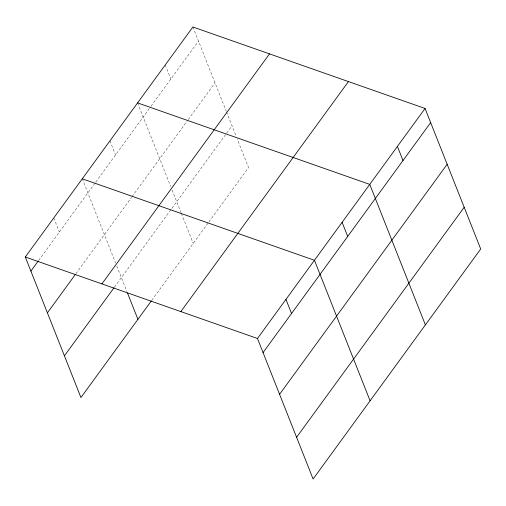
<?xml version="1.0" encoding="UTF-8"?>
<svg xmlns="http://www.w3.org/2000/svg" width="506" height="506" viewBox="0 0 506 506"><rect width="100%" height="100%" fill="white"/><g stroke="black" fill="none" stroke-linecap="round" stroke-linejoin="round"><path stroke-width="0.38" stroke-dasharray="2.53 1.9" d="M38.703 260.407L95.248 182.799M95.71 182.166L150.554 106.892M151.016 106.26L198.485 41.112M75.894 273.74L131.579 197.315M132.041 196.682L187.346 120.776M188.27 119.511L214.999 82.826M114.514 287.073L232.02 125.804M151.749 300.349L208.434 222.551M208.896 221.913L248.535 167.518L237.232 138.973M192.9 26.995L226.252 111.231M226.536 111.965L236.074 136.051M165.241 64.945L170.832 79.062M137.588 102.901L170.655 186.41M172.097 190.054L181.059 212.684M181.35 213.418L193.229 243.424M109.935 140.851L115.526 154.969M82.282 178.801L115.634 263.044M116.791 265.96L126.911 291.519M53.794 217.909L59.379 232.026"/><path stroke-width="0.76" d="M25.3 257.01L192.9 26.995L425.065 108.467L480.7 248.99L313.1 479.005L257.465 338.482L25.3 257.01L80.935 397.533L151.288 300.981M30.891 271.127L38.241 261.039M47.406 312.841L75.438 274.372M101.915 283.898L269.515 53.876M64.42 355.819L114.052 287.705M180.851 311.595L348.451 81.58M257.465 338.482L425.065 108.467M263.057 352.6L430.65 122.585M279.571 394.313L447.165 164.298M296.586 437.292L464.185 207.277M137.588 102.901L369.753 184.374L425.394 324.896M82.282 178.801L314.447 260.28L370.088 400.803M397.406 146.417L402.997 160.535M342.1 222.324L347.692 236.441M285.96 299.381L291.545 313.499M127.487 292.98L137.923 319.33"/></g></svg>
